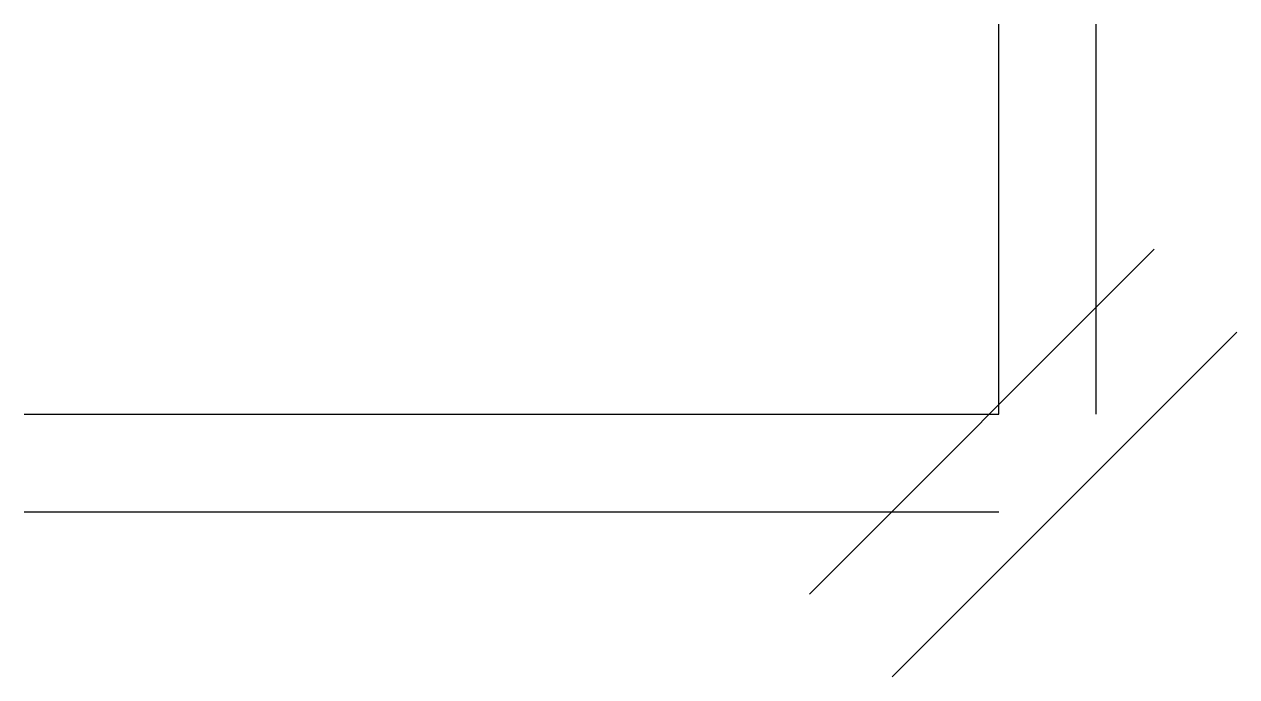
# Model space of a CAD drawing. Header units: millimetres. Extents: x 0 to 2488, y -338 to 1000.
import ezdxf

# ---------------------------------------------------------------- set-up
doc = ezdxf.new("R2010")
doc.units = ezdxf.units.MM
doc.layers.add('WALL', color=7, linetype='Continuous')

msp = doc.modelspace()

# ---------------------------------------------------------------- linework, layer by layer
at = {"layer": 'WALL'}
for p, q in [((2000, 200), (2000, 1000)), ((2200, 200), (2200, 1000)), ((1611.6, -168.7), (2318.7, 538.4)), ((1781.3, -338.4), (2488.4, 368.7)), ((0, 200), (2000, 200)), ((0, 0), (2000, 0))]:
    msp.add_line(p, q, dxfattribs=at)

doc.saveas('drawing.dxf')
